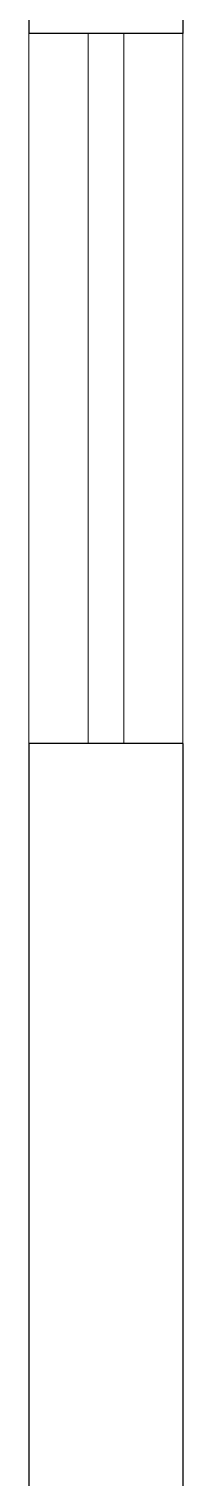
# Model space of a CAD drawing. Header units: centimetres. Extents: x -13202 to -12452, y 4339 to 5301.
# Drawn here: x -13201.8 to -13188.8, y 4703.4 to 4825.8 of the extents above; entities that cross this region are included whole.
import ezdxf

# ---------------------------------------------------------------- set-up
doc = ezdxf.new("R2010")
doc.units = ezdxf.units.CM
doc.layers.add('Janela', color=92, linetype='Continuous', lineweight=15)
doc.layers.add('Paredes', color=154, linetype='Continuous', lineweight=25)

msp = doc.modelspace()

# ---------------------------------------------------------------- linework, layer by layer
at = {"layer": 'Janela'}
for p, q in [((-13201.83, 4825.41), (-13201.83, 4765.41)), ((-13196.83, 4825.41), (-13196.83, 4765.41)), ((-13193.83, 4825.41), (-13193.83, 4765.41)), ((-13188.83, 4825.41), (-13188.83, 4765.41))]:
    msp.add_line(p, q, dxfattribs=at)
at = {"layer": 'Paredes'}
for p, q in [((-13201.83, 4963.41), (-13201.83, 4825.41)), ((-13188.83, 4885.41), (-13188.83, 4825.41)), ((-13188.83, 4825.41), (-13201.83, 4825.41)), ((-13188.83, 4765.41), (-13201.83, 4765.41)), ((-13201.83, 4765.41), (-13201.83, 4459.41)), ((-13188.83, 4765.41), (-13188.83, 4472.41))]:
    msp.add_line(p, q, dxfattribs=at)

doc.saveas('drawing.dxf')
